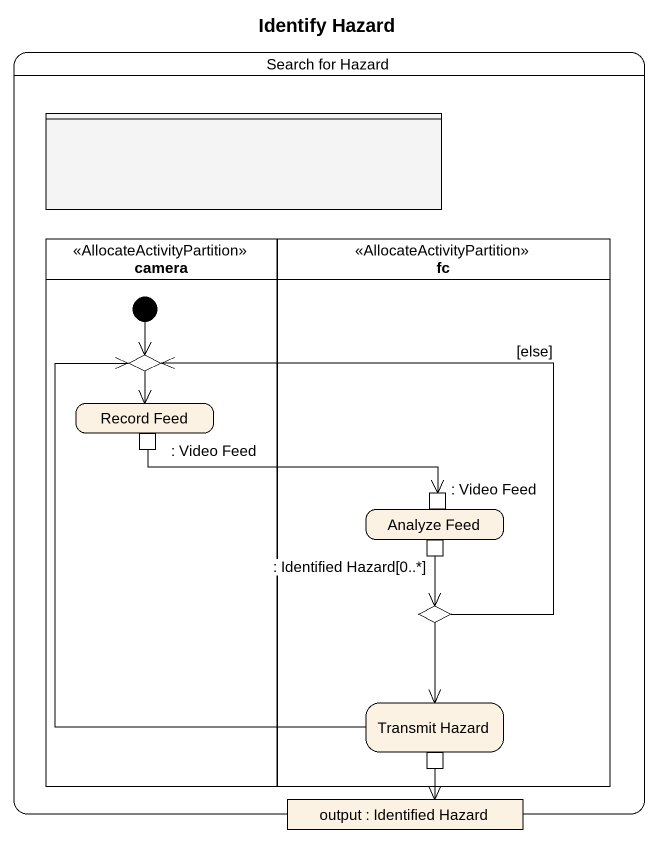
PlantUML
@startuml
title Identify Hazard
hide empty description
state "Search for Hazard" as Search_for_Hazard {
  state " " as lane1 <<partition>> #F4F4F4
  state camera <<AllocateActivityPartition>> {
    state choice1 <<choice>>
    state "Record Feed" as Record_Feed {
      state ": Video Feed" as Video_Feed <<outputPin>>
    }
    [*] --> choice1
  }
  state fc <<AllocateActivityPartition>> {
    state "Analyze Feed" as Analyze_Feed {
      state ": Video Feed" as Video_Feed_2 <<inputPin>>
      state ": Identified Hazard[0..*]" as Identified_Hazard_0 <<outputPin>>
    }
    state choice2 <<choice>>
    state "Transmit Hazard" as Transmit_Hazard {
      state pin1 <<outputPin>>
    }
  }
  state "output : Identified Hazard" as output <<object>>
}
choice1 --> Record_Feed
Video_Feed -right-> Video_Feed_2
Identified_Hazard_0 --> choice2
choice2 -up-> choice1 : [else]
choice2 --> Transmit_Hazard
Transmit_Hazard -up-> choice1
pin1 --> output
@enduml
